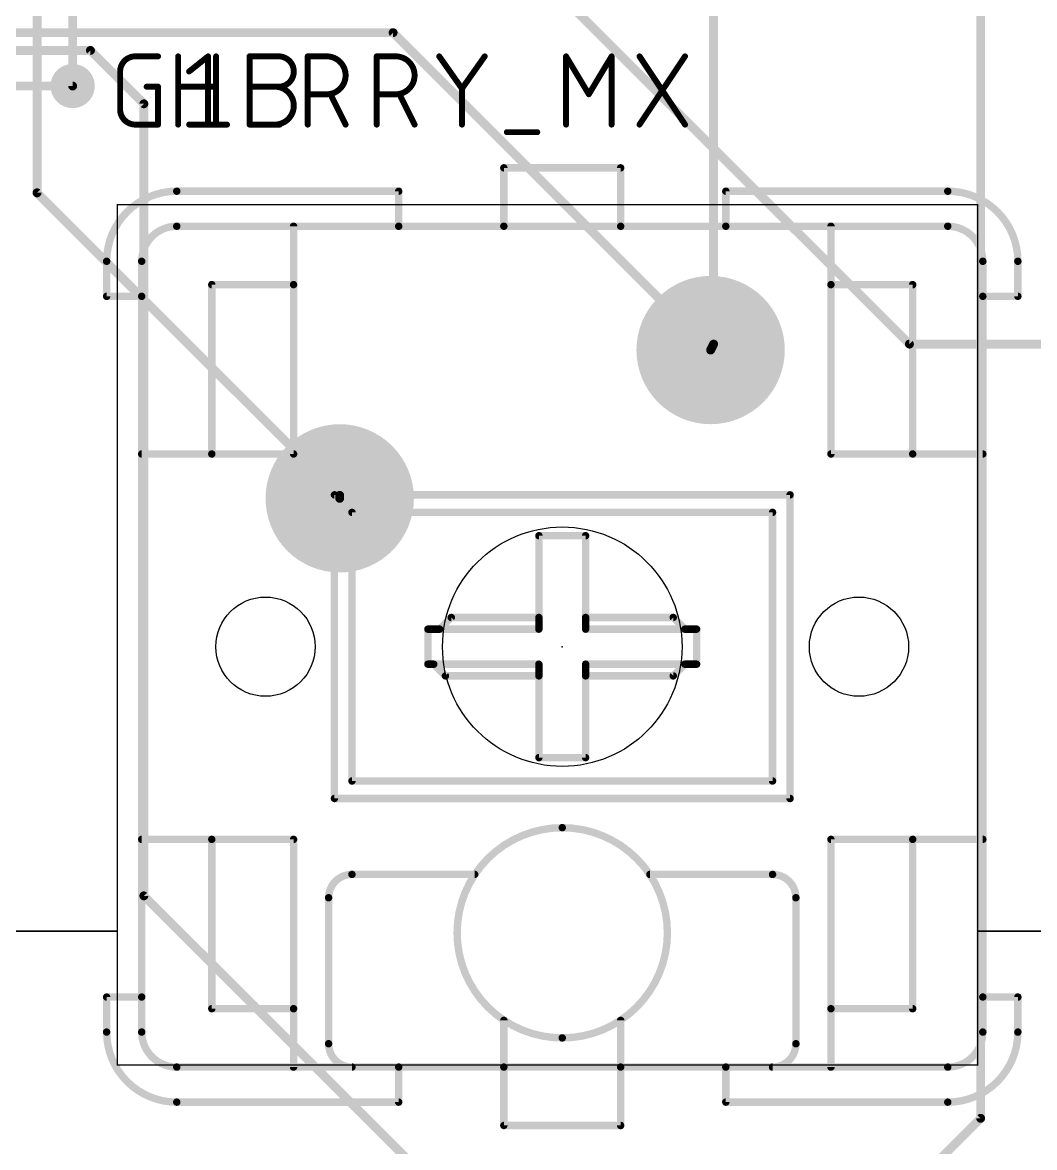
# Model space of a CAD drawing. Extents: x 8 to 150, y -13 to 106.
# Drawn here: x 108.87 to 126.19, y 40.95 to 60.22 of the extents above; entities that cross this region are included whole.
import ezdxf

# ---------------------------------------------------------------- set-up
doc = ezdxf.new("R2010")
doc.units = 0
for name, color, linetype in [('1', 22, 'CONTINUOUS'), ('16', 175, 'CONTINUOUS'), ('17', 82, 'CONTINUOUS'), ('18', 82, 'CONTINUOUS'), ('20', 30, 'CONTINUOUS'), ('21', 253, 'CONTINUOUS'), ('23', 7, 'CONTINUOUS'), ('25', 253, 'CONTINUOUS'), ('49', 253, 'CONTINUOUS'), ('51', 253, 'CONTINUOUS')]:
    doc.layers.add(name, color=color, linetype=linetype)

# ---------------------------------------------------------------- blocks, each defined once
blk = doc.blocks.new('ROUNDP')
at = {"const_width": 0.5}
blk.add_lwpolyline([(0, -0.25, 1), (0, 0.25, 1), (0, -0.25)], format="xyb", dxfattribs=at)
blk = doc.blocks.new('ROUNDV')
at = {"const_width": 0.5}
blk.add_lwpolyline([(0, -0.25, 1), (0, 0.25, 1), (0, -0.25)], format="xyb", dxfattribs=at)

msp = doc.modelspace()

# ---------------------------------------------------------------- linework, layer by layer
at = {"layer": '1', "const_width": 0.1524}
for points in [[(109.1184, 57.3024), (109.1184, 89.0016)], [(109.728, 59.1312), (109.728, 68.7324)], [(125.2728, 41.4528), (125.2728, 65.6844)], [(120.7008, 63.246), (120.7008, 54.7116)], [(114.3, 52.1208), (109.1184, 57.3024)], [(120.7008, 54.7116), (120.65, 54.61)], [(114.3, 52.1208), (114.3, 52.07)], [(115.57, 31.75), (125.2728, 41.4528)]]:
    msp.add_lwpolyline(points, dxfattribs=at)
at = {"layer": '1', "const_width": 0.0762}
for points in [[(109.6899, 59.1312, 1), (109.7661, 59.1312)], [(109.0803, 57.3024, 1), (109.1565, 57.3024)], [(109.1453, 57.3293, 1), (109.0915, 57.2755)], [(120.6627, 54.7116, 1), (120.7389, 54.7116)], [(120.7349, 54.6946, 1), (120.6667, 54.7286)], [(120.6159, 54.627, 1), (120.6841, 54.593)], [(114.3381, 52.1208, 1), (114.2619, 52.1208)], [(114.2619, 52.07, 1), (114.3381, 52.07)], [(114.2731, 52.0939, 1), (114.3269, 52.1477)], [(125.2347, 41.4528, 1), (125.3109, 41.4528)], [(125.2997, 41.4259, 1), (125.2459, 41.4797)]]:
    msp.add_lwpolyline(points, format="xyb", dxfattribs=at)
at = {"layer": '16', "const_width": 0.1524}
for points in [[(124.0536, 54.7116), (108.0516, 70.7136)], [(115.2144, 60.0456), (99.6696, 60.0456)], [(120.65, 54.61), (115.2144, 60.0456)], [(110.0328, 59.7408), (80.9244, 59.7408)], [(110.9472, 58.8264), (110.0328, 59.7408)], [(108.3564, 59.1312), (109.728, 59.1312)], [(110.9472, 45.2628), (110.9472, 58.8264)], [(131.9784, 54.7116), (124.0536, 54.7116)], [(121.92, 34.29), (110.9472, 45.2628)]]:
    msp.add_lwpolyline(points, dxfattribs=at)
at = {"layer": '16', "const_width": 0.0762}
for points in [[(115.2413, 60.0725, 1), (115.1875, 60.0187)], [(115.2144, 60.0075, 1), (115.2144, 60.0837)], [(110.0597, 59.7677, 1), (110.0059, 59.7139)], [(110.0328, 59.7027, 1), (110.0328, 59.7789)], [(109.728, 59.0931, 1), (109.728, 59.1693)], [(110.9853, 58.8264, 1), (110.9091, 58.8264)], [(110.9203, 58.7995, 1), (110.9741, 58.8533)], [(124.0536, 54.7497, 1), (124.0536, 54.6735)], [(124.0267, 54.6847, 1), (124.0805, 54.7385)], [(120.6231, 54.5831, 1), (120.6769, 54.6369)], [(110.9091, 45.2628, 1), (110.9853, 45.2628)], [(110.9741, 45.2897, 1), (110.9203, 45.2359)]]:
    msp.add_lwpolyline(points, format="xyb", dxfattribs=at)
at = {"layer": '20'}
for centre, radius in [((118.11, 49.53), 2.05), ((113.03, 49.53), 0.85), ((123.19, 49.53), 0.85)]:
    msp.add_circle(centre, radius, dxfattribs=at)
at = {"layer": '21'}
for points, const_width in [([(117.1418, 57.73, 1), (117.0782, 57.73)], 0.0635), ([(117.11, 57.7618, 1), (117.11, 57.6983)], 0.0635), ([(119.1418, 57.73, 1), (119.0782, 57.73)], 0.0635), ([(119.11, 57.6983, 1), (119.11, 57.7618)], 0.0635), ([(111.51, 57.33, 0.4142), (110.31, 56.13)], 0.127), ([(111.51, 57.3618, 1), (111.51, 57.2983)], 0.0635), ([(111.51, 57.2983, 1), (111.51, 57.3618)], 0.0635), ([(115.3418, 57.33, 1), (115.2782, 57.33)], 0.0635), ([(115.31, 57.2983, 1), (115.31, 57.3618)], 0.0635), ([(120.91, 57.3618, 1), (120.91, 57.2983)], 0.0635), ([(120.9418, 57.33, 1), (120.8783, 57.33)], 0.0635), ([(124.71, 57.3618, 1), (124.71, 57.2983)], 0.0635), ([(125.91, 56.13, 0.4142), (124.71, 57.33)], 0.127), ([(124.71, 57.2983, 1), (124.71, 57.3618)], 0.0635), ([(111.51, 56.73, 0.4142), (110.91, 56.13)], 0.127), ([(111.51, 56.7618, 1), (111.51, 56.6983)], 0.0635), ([(111.51, 56.6983, 1), (111.51, 56.7618)], 0.0635), ([(115.2782, 56.73, 1), (115.3418, 56.73)], 0.0635), ([(115.31, 56.7618, 1), (115.31, 56.6983)], 0.0635), ([(115.31, 56.6983, 1), (115.31, 56.7618)], 0.0635), ([(117.0782, 56.73, 1), (117.1418, 56.73)], 0.0635), ([(117.11, 56.7618, 1), (117.11, 56.6983)], 0.0635), ([(117.11, 56.6983, 1), (117.11, 56.7618)], 0.0635), ([(119.0782, 56.73, 1), (119.1418, 56.73)], 0.0635), ([(119.11, 56.7618, 1), (119.11, 56.6983)], 0.0635), ([(119.11, 56.6983, 1), (119.11, 56.7618)], 0.0635), ([(120.91, 56.7618, 1), (120.91, 56.6983)], 0.0635), ([(120.8783, 56.73, 1), (120.9418, 56.73)], 0.0635), ([(120.91, 56.6983, 1), (120.91, 56.7618)], 0.0635), ([(124.71, 56.7618, 1), (124.71, 56.6983)], 0.0635), ([(125.31, 56.13, 0.4142), (124.71, 56.73)], 0.127), ([(124.71, 56.6983, 1), (124.71, 56.7618)], 0.0635), ([(110.3418, 56.13, 1), (110.2782, 56.13)], 0.0635), ([(110.2782, 56.13, 1), (110.3418, 56.13)], 0.0635), ([(110.9418, 56.13, 1), (110.8783, 56.13)], 0.0635), ([(110.8783, 56.13, 1), (110.9418, 56.13)], 0.0635), ([(125.3418, 56.13, 1), (125.2782, 56.13)], 0.0635), ([(125.2782, 56.13, 1), (125.3418, 56.13)], 0.0635), ([(125.9418, 56.13, 1), (125.8783, 56.13)], 0.0635), ([(125.8783, 56.13, 1), (125.9418, 56.13)], 0.0635), ([(110.31, 55.5618, 1), (110.31, 55.4982)], 0.0635), ([(110.2782, 55.53, 1), (110.3418, 55.53)], 0.0635), ([(110.9418, 55.53, 1), (110.8783, 55.53)], 0.0635), ([(110.8783, 55.53, 1), (110.9418, 55.53)], 0.0635), ([(110.91, 55.4982, 1), (110.91, 55.5618)], 0.0635), ([(125.3418, 55.53, 1), (125.2782, 55.53)], 0.0635), ([(125.31, 55.5618, 1), (125.31, 55.4982)], 0.0635), ([(125.2782, 55.53, 1), (125.3418, 55.53)], 0.0635), ([(125.8783, 55.53, 1), (125.9418, 55.53)], 0.0635), ([(125.91, 55.4982, 1), (125.91, 55.5618)], 0.0635), ([(110.3418, 43.53, 1), (110.2782, 43.53)], 0.0635), ([(110.31, 43.5618, 1), (110.31, 43.4982)], 0.0635), ([(110.9418, 43.53, 1), (110.8783, 43.53)], 0.0635), ([(110.8783, 43.53, 1), (110.9418, 43.53)], 0.0635), ([(110.91, 43.4982, 1), (110.91, 43.5618)], 0.0635), ([(125.3418, 43.53, 1), (125.2782, 43.53)], 0.0635), ([(125.31, 43.5618, 1), (125.31, 43.4982)], 0.0635), ([(125.2782, 43.53, 1), (125.3418, 43.53)], 0.0635), ([(125.9418, 43.53, 1), (125.8783, 43.53)], 0.0635), ([(125.91, 43.4982, 1), (125.91, 43.5618)], 0.0635), ([(110.3418, 42.93, 1), (110.2782, 42.93)], 0.0635), ([(110.31, 42.93, 0.4142), (111.51, 41.73)], 0.127), ([(110.91, 42.93, 0.4142), (111.51, 42.33)], 0.127), ([(110.9418, 42.93, 1), (110.8783, 42.93)], 0.0635), ([(124.71, 41.73, 0.4142), (125.91, 42.93)], 0.127), ([(124.71, 42.33, 0.4142), (125.31, 42.93)], 0.127), ([(125.3418, 42.93, 1), (125.2782, 42.93)], 0.0635), ([(125.9418, 42.93, 1), (125.8783, 42.93)], 0.0635), ([(110.2782, 42.93, 1), (110.3418, 42.93)], 0.0635), ([(110.8783, 42.93, 1), (110.9418, 42.93)], 0.0635), ([(125.2782, 42.93, 1), (125.3418, 42.93)], 0.0635), ([(125.8783, 42.93, 1), (125.9418, 42.93)], 0.0635), ([(111.51, 42.3618, 1), (111.51, 42.2983)], 0.0635), ([(111.51, 42.2983, 1), (111.51, 42.3618)], 0.0635), ([(115.3418, 42.33, 1), (115.2782, 42.33)], 0.0635), ([(115.31, 42.3618, 1), (115.31, 42.2983)], 0.0635), ([(115.31, 42.2983, 1), (115.31, 42.3618)], 0.0635), ([(117.1418, 42.33, 1), (117.0782, 42.33)], 0.0635), ([(117.11, 42.3618, 1), (117.11, 42.2983)], 0.0635), ([(117.11, 42.2983, 1), (117.11, 42.3618)], 0.0635), ([(119.1418, 42.33, 1), (119.0782, 42.33)], 0.0635), ([(119.11, 42.3618, 1), (119.11, 42.2983)], 0.0635), ([(119.11, 42.2983, 1), (119.11, 42.3618)], 0.0635), ([(120.91, 42.3618, 1), (120.91, 42.2983)], 0.0635), ([(120.9418, 42.33, 1), (120.8783, 42.33)], 0.0635), ([(120.91, 42.2983, 1), (120.91, 42.3618)], 0.0635), ([(124.71, 42.3618, 1), (124.71, 42.2983)], 0.0635), ([(124.71, 42.2983, 1), (124.71, 42.3618)], 0.0635), ([(111.51, 41.7618, 1), (111.51, 41.6983)], 0.0635), ([(111.51, 41.6983, 1), (111.51, 41.7618)], 0.0635), ([(115.2782, 41.73, 1), (115.3418, 41.73)], 0.0635), ([(115.31, 41.6983, 1), (115.31, 41.7618)], 0.0635), ([(120.91, 41.7618, 1), (120.91, 41.6983)], 0.0635), ([(120.8783, 41.73, 1), (120.9418, 41.73)], 0.0635), ([(124.71, 41.7618, 1), (124.71, 41.6983)], 0.0635), ([(124.71, 41.6983, 1), (124.71, 41.7618)], 0.0635), ([(117.0782, 41.33, 1), (117.1418, 41.33)], 0.0635), ([(117.11, 41.3618, 1), (117.11, 41.2983)], 0.0635), ([(119.0782, 41.33, 1), (119.1418, 41.33)], 0.0635), ([(119.11, 41.2983, 1), (119.11, 41.3618)], 0.0635)]:
    msp.add_lwpolyline(points, format="xyb", dxfattribs=dict(at, const_width=const_width))
at = {"layer": '21', "const_width": 0.127}
for points in [[(117.11, 57.73), (117.11, 56.73)], [(119.11, 57.73), (117.11, 57.73)], [(119.11, 57.73), (119.11, 56.73)], [(111.51, 57.33), (115.31, 57.33)], [(115.31, 57.33), (115.31, 56.73)], [(120.91, 57.33), (124.71, 57.33)], [(120.91, 57.33), (120.91, 56.73)], [(111.51, 56.73), (115.31, 56.73)], [(115.31, 56.73), (117.11, 56.73)], [(117.11, 56.73), (119.11, 56.73)], [(119.11, 56.73), (120.91, 56.73)], [(120.91, 56.73), (124.71, 56.73)], [(110.31, 55.53), (110.31, 56.13)], [(110.91, 55.53), (110.91, 56.13)], [(125.31, 56.13), (125.31, 55.53)], [(125.91, 56.13), (125.91, 55.53)], [(110.91, 55.53), (110.31, 55.53)], [(110.91, 43.53), (110.91, 55.53)], [(125.31, 55.53), (125.31, 43.53)], [(125.31, 55.53), (125.91, 55.53)], [(110.31, 42.93), (110.31, 43.53)], [(110.91, 43.53), (110.31, 43.53)], [(110.91, 42.93), (110.91, 43.53)], [(125.31, 43.53), (125.31, 42.93)], [(125.31, 43.53), (125.91, 43.53)], [(125.91, 43.53), (125.91, 42.93)], [(115.31, 42.33), (111.51, 42.33)], [(117.11, 42.33), (115.31, 42.33)], [(115.31, 42.33), (115.31, 41.73)], [(119.11, 42.33), (117.11, 42.33)], [(117.11, 42.33), (117.11, 41.33)], [(120.91, 42.33), (119.11, 42.33)], [(119.11, 42.33), (119.11, 41.33)], [(124.71, 42.33), (120.91, 42.33)], [(120.91, 42.33), (120.91, 41.73)], [(115.31, 41.73), (111.51, 41.73)], [(124.71, 41.73), (120.91, 41.73)], [(119.11, 41.33), (117.11, 41.33)]]:
    msp.add_lwpolyline(points, dxfattribs=at)
at = {"layer": '23'}
msp.add_point((118.11, 49.53), dxfattribs=at)
at = {"layer": '25'}
for points, const_width in [([(110.8004, 59.6392, 0.4142), (110.5408, 59.3796)], 0.1016), ([(110.8004, 59.6392, 0.4142), (110.5408, 59.3796)], 0.1016), ([(110.8004, 59.6646, 1), (110.8004, 59.6138)], 0.0508), ([(110.8004, 59.6646, 1), (110.8004, 59.6138)], 0.0508), ([(110.8004, 59.6138, 1), (110.8004, 59.6646)], 0.0508), ([(110.8004, 59.6138, 1), (110.8004, 59.6646)], 0.0508), ([(111.0601, 59.6138, 1), (111.0601, 59.6646)], 0.0508), ([(111.1899, 59.6138, 1), (111.1899, 59.6646)], 0.0508), ([(111.5601, 59.6392, 1), (111.5093, 59.6392)], 0.0508), ([(112.0719, 59.6392, 1), (112.0211, 59.6392)], 0.0508), ([(112.0623, 59.6194, 1), (112.0306, 59.659)], 0.0508), ([(112.2092, 59.6392, 1), (112.1584, 59.6392)], 0.0508), ([(112.7816, 59.6392, 1), (112.7308, 59.6392)], 0.0508), ([(112.7562, 59.6646, 1), (112.7562, 59.6138)], 0.0508), ([(112.8649, 59.6646, 1), (112.8649, 59.6138)], 0.0508), ([(113.2544, 59.1199, 1), (113.2544, 59.6392)], 0.1016), ([(113.2544, 59.6646, 1), (113.2544, 59.6138)], 0.0508), ([(113.2544, 59.6138, 1), (113.2544, 59.6646)], 0.0508), ([(113.2755, 59.6138, 1), (113.2755, 59.6646)], 0.0508), ([(113.7773, 59.6392, 1), (113.7265, 59.6392)], 0.0508), ([(113.7519, 59.6646, 1), (113.7519, 59.6138)], 0.0508), ([(114.0764, 58.9901, 1), (114.0764, 59.6392)], 0.1016), ([(114.0764, 59.6646, 1), (114.0764, 59.6138)], 0.0508), ([(114.0764, 59.6138, 1), (114.0764, 59.6646)], 0.0508), ([(114.9584, 59.6392, 1), (114.9076, 59.6392)], 0.0508), ([(114.933, 59.6646, 1), (114.933, 59.6138)], 0.0508), ([(115.2575, 58.9901, 1), (115.2575, 59.6392)], 0.1016), ([(115.2575, 59.6646, 1), (115.2575, 59.6138)], 0.0508), ([(115.2575, 59.6138, 1), (115.2575, 59.6646)], 0.0508), ([(116.0245, 59.6538, 1), (115.9829, 59.6246)], 0.0508), ([(116.8034, 59.6246, 1), (116.7619, 59.6538)], 0.0508), ([(118.2008, 59.6392, 1), (118.15, 59.6392)], 0.0508), ([(118.1972, 59.6523, 1), (118.1536, 59.6261)], 0.0508), ([(118.9797, 59.6392, 1), (118.9289, 59.6392)], 0.0508), ([(118.9761, 59.6261, 1), (118.9326, 59.6523)], 0.0508), ([(119.4538, 59.6533, 1), (119.4116, 59.6251)], 0.0508), ([(120.2328, 59.6251, 1), (120.1905, 59.6533)], 0.0508), ([(110.5662, 59.3796, 1), (110.5154, 59.3796)], 0.0508), ([(110.5662, 59.3796, 1), (110.5154, 59.3796)], 0.0508), ([(110.5154, 59.3796, 1), (110.5662, 59.3796)], 0.0508), ([(110.5154, 59.3796, 1), (110.5662, 59.3796)], 0.0508), ([(111.706, 59.3994, 1), (111.7378, 59.3597)], 0.0508), ([(110.9952, 59.1453, 1), (110.9952, 59.0945)], 0.0508), ([(111.2153, 59.1199, 1), (111.1645, 59.1199)], 0.0508), ([(111.1899, 59.0945, 1), (111.1899, 59.1453)], 0.0508), ([(111.5347, 59.1453, 1), (111.5347, 59.0945)], 0.0508), ([(112.1838, 59.0945, 1), (112.1838, 59.1453)], 0.0508), ([(112.7562, 59.1453, 1), (112.7562, 59.0945)], 0.0508), ([(112.9947, 59.1453, 1), (112.9947, 59.0945)], 0.0508), ([(113.1456, 59.0945, 1), (113.1456, 59.1453)], 0.0508), ([(113.1894, 58.4708, 1), (113.1894, 59.1199)], 0.1016), ([(113.1894, 59.1453, 1), (113.1894, 59.0945)], 0.0508), ([(113.2544, 59.1453, 1), (113.2544, 59.0945)], 0.0508), ([(113.2544, 59.0945, 1), (113.2544, 59.1453)], 0.0508), ([(113.7519, 59.0155, 1), (113.7519, 58.9647)], 0.0508), ([(114.0764, 59.0155, 1), (114.0764, 58.9647)], 0.0508), ([(114.0764, 58.9647, 1), (114.0764, 59.0155)], 0.0508), ([(114.1641, 59.0014, 1), (114.1186, 58.9787)], 0.0508), ([(114.933, 59.0155, 1), (114.933, 58.9647)], 0.0508), ([(115.2575, 59.0155, 1), (115.2575, 58.9647)], 0.0508), ([(115.2575, 58.9647, 1), (115.2575, 59.0155)], 0.0508), ([(115.3452, 59.0014, 1), (115.2997, 58.9787)], 0.0508), ([(116.3724, 59.1021, 1), (116.4139, 59.0728)], 0.0508), ([(116.4186, 59.0875, 1), (116.3678, 59.0875)], 0.0508), ([(116.3724, 59.0728, 1), (116.4139, 59.1021)], 0.0508), ([(118.5431, 59.0032, 1), (118.5866, 58.977)], 0.0508), ([(118.5431, 58.977, 1), (118.5866, 59.0032)], 0.0508), ([(110.5408, 58.7304, 0.4142), (110.8004, 58.4708)], 0.1016), ([(110.5662, 58.7304, 1), (110.5154, 58.7304)], 0.0508), ([(110.5408, 58.7304, 0.4142), (110.8004, 58.4708)], 0.1016), ([(110.5662, 58.7304, 1), (110.5154, 58.7304)], 0.0508), ([(110.5154, 58.7304, 1), (110.5662, 58.7304)], 0.0508), ([(110.5154, 58.7304, 1), (110.5662, 58.7304)], 0.0508), ([(110.8004, 58.4962, 1), (110.8004, 58.4454)], 0.0508), ([(110.8004, 58.4962, 1), (110.8004, 58.4454)], 0.0508), ([(110.8004, 58.4454, 1), (110.8004, 58.4962)], 0.0508), ([(110.8004, 58.4454, 1), (110.8004, 58.4962)], 0.0508), ([(111.0601, 58.4454, 1), (111.0601, 58.4962)], 0.0508), ([(111.1645, 58.4708, 1), (111.2153, 58.4708)], 0.0508), ([(111.1899, 58.4454, 1), (111.1899, 58.4962)], 0.0508), ([(111.5093, 58.4708, 1), (111.5601, 58.4708)], 0.0508), ([(111.7219, 58.4962, 1), (111.7219, 58.4454)], 0.0508), ([(112.0211, 58.4708, 1), (112.0719, 58.4708)], 0.0508), ([(112.1584, 58.4708, 1), (112.2092, 58.4708)], 0.0508), ([(112.371, 58.4454, 1), (112.371, 58.4962)], 0.0508), ([(112.7562, 58.4962, 1), (112.7562, 58.4454)], 0.0508), ([(112.7308, 58.4708, 1), (112.7816, 58.4708)], 0.0508), ([(112.8649, 58.4962, 1), (112.8649, 58.4454)], 0.0508), ([(113.1894, 58.4962, 1), (113.1894, 58.4454)], 0.0508), ([(113.1894, 58.4454, 1), (113.1894, 58.4962)], 0.0508), ([(113.2755, 58.4454, 1), (113.2755, 58.4962)], 0.0508), ([(113.7265, 58.4708, 1), (113.7773, 58.4708)], 0.0508), ([(114.3783, 58.4594, 1), (114.4237, 58.4822)], 0.0508), ([(114.9076, 58.4708, 1), (114.9584, 58.4708)], 0.0508), ([(115.5594, 58.4594, 1), (115.6048, 58.4822)], 0.0508), ([(116.3678, 58.4708, 1), (116.4186, 58.4708)], 0.0508), ([(117.1622, 58.3664, 1), (117.1622, 58.3156)], 0.0508), ([(117.6815, 58.3156, 1), (117.6815, 58.3664)], 0.0508), ([(118.15, 58.4708, 1), (118.2008, 58.4708)], 0.0508), ([(118.9289, 58.4708, 1), (118.9797, 58.4708)], 0.0508), ([(119.4116, 58.4849, 1), (119.4538, 58.4567)], 0.0508), ([(120.1905, 58.4567, 1), (120.2328, 58.4849)], 0.0508)]:
    msp.add_lwpolyline(points, format="xyb", dxfattribs=dict(at, const_width=const_width))
at = {"layer": '25', "const_width": 0.1016}
for points in [[(110.8004, 59.6392), (111.0601, 59.6392)], [(110.8004, 59.6392), (111.1899, 59.6392)], [(111.5347, 58.4708), (111.5347, 59.6392)], [(111.7219, 59.3796), (112.0465, 59.6392)], [(112.0465, 59.6392), (112.0465, 58.4708)], [(112.1838, 59.6392), (112.1838, 58.4708)], [(112.7562, 58.4708), (112.7562, 59.6392)], [(112.7562, 59.6392), (113.2755, 59.6392)], [(112.8649, 59.6392), (113.2544, 59.6392)], [(113.7519, 58.4708), (113.7519, 59.6392)], [(113.7519, 59.6392), (114.0764, 59.6392)], [(114.933, 58.4708), (114.933, 59.6392)], [(114.933, 59.6392), (115.2575, 59.6392)], [(116.0037, 59.6392), (116.3932, 59.0875)], [(116.3932, 59.0875), (116.7826, 59.6392)], [(118.1754, 58.4708), (118.1754, 59.6392)], [(118.1754, 59.6392), (118.5649, 58.9901)], [(118.5649, 58.9901), (118.9543, 59.6392)], [(118.9543, 59.6392), (118.9543, 58.4708)], [(119.4327, 58.4708), (120.2116, 59.6392)], [(119.4327, 59.6392), (120.2116, 58.4708)], [(110.5408, 58.7304), (110.5408, 59.3796)], [(110.5408, 58.7304), (110.5408, 59.3796)], [(110.9952, 59.1199), (111.1899, 59.1199)], [(111.1899, 59.1199), (111.1899, 58.4708)], [(111.5347, 59.1199), (112.1838, 59.1199)], [(112.7562, 59.1199), (113.1456, 59.1199)], [(113.2544, 59.1199), (112.9947, 59.1199)], [(114.0764, 58.9901), (113.7519, 58.9901)], [(114.401, 58.4708), (114.1413, 58.9901)], [(115.2575, 58.9901), (114.933, 58.9901)], [(115.5821, 58.4708), (115.3224, 58.9901)], [(116.3932, 58.4708), (116.3932, 59.0875)], [(111.0601, 58.4708), (110.8004, 58.4708)], [(111.1899, 58.4708), (110.8004, 58.4708)], [(111.7219, 58.4708), (112.371, 58.4708)], [(113.2755, 58.4708), (112.7562, 58.4708)], [(112.8649, 58.4708), (113.1894, 58.4708)], [(117.1622, 58.341), (117.6815, 58.341)]]:
    msp.add_lwpolyline(points, dxfattribs=at)
at = {"layer": '49', "const_width": 0.025}
for points in [[(110.4913, 57.0992), (125.2233, 57.0992)], [(110.4913, 44.6574), (110.4913, 57.0992)], [(125.2233, 57.0992), (125.2233, 42.3672)], [(110.4913, 44.6574), (106.059, 44.6574)], [(110.4913, 42.3672), (110.4913, 44.6574)], [(128.5253, 44.6574), (125.2233, 44.6574)], [(110.4913, 42.3672), (125.2233, 42.3672)]]:
    msp.add_lwpolyline(points, dxfattribs=at)
at = {"layer": '49', "const_width": 0.0125}
for points in [[(110.4913, 57.1055, 1), (110.4913, 57.093)], [(110.4975, 57.0992, 1), (110.485, 57.0992)], [(125.2295, 57.0992, 1), (125.217, 57.0992)], [(125.2233, 57.093, 1), (125.2233, 57.1055)], [(110.4975, 44.6574, 1), (110.485, 44.6574)], [(110.485, 44.6574, 1), (110.4975, 44.6574)], [(110.4913, 44.6511, 1), (110.4913, 44.6636)], [(125.2233, 44.6636, 1), (125.2233, 44.6511)], [(110.4913, 42.3735, 1), (110.4913, 42.361)], [(110.485, 42.3672, 1), (110.4975, 42.3672)], [(125.217, 42.3672, 1), (125.2295, 42.3672)], [(125.2233, 42.361, 1), (125.2233, 42.3735)]]:
    msp.add_lwpolyline(points, format="xyb", dxfattribs=at)
at = {"layer": '51', "const_width": 0.127}
for points in [[(113.51, 55.73), (113.51, 56.73)], [(122.71, 55.73), (122.71, 56.73)], [(112.11, 52.83), (112.11, 55.73)], [(112.11, 55.73), (113.51, 55.73)], [(113.51, 52.83), (113.51, 55.73)], [(122.71, 52.83), (122.71, 55.73)], [(122.71, 55.73), (124.11, 55.73)], [(124.11, 52.83), (124.11, 55.73)], [(110.91, 52.83), (112.11, 52.83)], [(112.11, 52.83), (113.51, 52.83)], [(122.71, 52.83), (124.11, 52.83)], [(124.11, 52.83), (125.31, 52.83)], [(114.21, 52.13), (122.01, 52.13)], [(114.21, 46.93), (114.21, 52.13)], [(122.01, 52.13), (122.01, 46.93)], [(114.51, 47.23), (114.51, 51.83)], [(114.51, 51.83), (121.71, 51.83)], [(121.71, 51.83), (121.71, 47.23)], [(117.71, 50.03), (117.71, 51.43)], [(117.71, 51.43), (118.51, 51.43)], [(118.51, 51.43), (118.51, 50.03)], [(116.01, 49.83), (116.21, 50.03)], [(116.21, 50.03), (117.71, 50.03)], [(117.71, 49.83), (117.71, 50.03)], [(118.51, 50.03), (118.51, 49.83)], [(118.51, 50.03), (120.01, 50.03)], [(120.21, 49.83), (120.01, 50.03)], [(115.81, 49.23), (115.81, 49.83)], [(115.81, 49.83), (116.01, 49.83)], [(116.01, 49.83), (117.71, 49.83)], [(118.51, 49.83), (120.21, 49.83)], [(120.21, 49.83), (120.41, 49.83)], [(120.41, 49.83), (120.41, 49.23)], [(115.81, 49.23), (115.91, 49.23)], [(117.71, 49.23), (115.91, 49.23)], [(115.91, 49.23), (116.11, 49.03)], [(117.71, 49.03), (117.71, 49.23)], [(120.21, 49.23), (118.51, 49.23)], [(118.51, 49.23), (118.51, 49.03)], [(120.01, 49.03), (120.21, 49.23)], [(120.41, 49.23), (120.21, 49.23)], [(116.11, 49.03), (117.71, 49.03)], [(117.71, 47.63), (117.71, 49.03)], [(118.51, 49.03), (118.51, 47.63)], [(118.51, 49.03), (120.01, 49.03)], [(118.51, 47.63), (117.71, 47.63)], [(121.71, 47.23), (114.51, 47.23)], [(122.01, 46.93), (114.21, 46.93)], [(110.91, 46.23), (112.11, 46.23)], [(112.11, 46.23), (113.51, 46.23)], [(112.11, 43.33), (112.11, 46.23)], [(113.51, 43.33), (113.51, 46.23)], [(122.71, 46.23), (124.11, 46.23)], [(122.71, 43.33), (122.71, 46.23)], [(124.11, 46.23), (125.31, 46.23)], [(124.11, 43.33), (124.11, 46.23)], [(116.61, 45.63), (114.51, 45.63)], [(121.71, 45.63), (119.61, 45.63)], [(114.11, 45.23), (114.11, 42.73)], [(122.11, 45.23), (122.11, 42.73)], [(112.11, 43.33), (113.51, 43.33)], [(113.51, 42.33), (113.51, 43.33)], [(122.71, 42.33), (122.71, 43.33)], [(122.71, 43.33), (124.11, 43.33)], [(117.11, 42.33), (117.11, 43.13)], [(119.11, 43.13), (119.11, 42.33)]]:
    msp.add_lwpolyline(points, dxfattribs=at)
at = {"layer": '51'}
for points, const_width in [([(113.5418, 56.73, 1), (113.4783, 56.73)], 0.0635), ([(122.7418, 56.73, 1), (122.6783, 56.73)], 0.0635), ([(112.1418, 55.73, 1), (112.0782, 55.73)], 0.0635), ([(112.11, 55.7618, 1), (112.11, 55.6983)], 0.0635), ([(113.5418, 55.73, 1), (113.4783, 55.73)], 0.0635), ([(113.4783, 55.73, 1), (113.5418, 55.73)], 0.0635), ([(113.51, 55.6983, 1), (113.51, 55.7618)], 0.0635), ([(122.71, 55.7618, 1), (122.71, 55.6983)], 0.0635), ([(122.7418, 55.73, 1), (122.6783, 55.73)], 0.0635), ([(122.6783, 55.73, 1), (122.7418, 55.73)], 0.0635), ([(124.1418, 55.73, 1), (124.0782, 55.73)], 0.0635), ([(124.11, 55.6983, 1), (124.11, 55.7618)], 0.0635), ([(110.91, 52.8618, 1), (110.91, 52.7983)], 0.0635), ([(112.0782, 52.83, 1), (112.1418, 52.83)], 0.0635), ([(112.11, 52.8618, 1), (112.11, 52.7983)], 0.0635), ([(112.11, 52.7983, 1), (112.11, 52.8618)], 0.0635), ([(113.4783, 52.83, 1), (113.5418, 52.83)], 0.0635), ([(113.51, 52.7983, 1), (113.51, 52.8618)], 0.0635), ([(122.71, 52.8618, 1), (122.71, 52.7983)], 0.0635), ([(122.6783, 52.83, 1), (122.7418, 52.83)], 0.0635), ([(124.0782, 52.83, 1), (124.1418, 52.83)], 0.0635), ([(124.11, 52.8618, 1), (124.11, 52.7983)], 0.0635), ([(124.11, 52.7983, 1), (124.11, 52.8618)], 0.0635), ([(125.31, 52.7983, 1), (125.31, 52.8618)], 0.0635), ([(114.21, 52.1618, 1), (114.21, 52.0983)], 0.0635), ([(114.2418, 52.13, 1), (114.1783, 52.13)], 0.0635), ([(122.0418, 52.13, 1), (121.9783, 52.13)], 0.0635), ([(122.01, 52.0983, 1), (122.01, 52.1618)], 0.0635), ([(114.51, 51.8618, 1), (114.51, 51.7983)], 0.0635), ([(114.5418, 51.83, 1), (114.4783, 51.83)], 0.0635), ([(121.7418, 51.83, 1), (121.6783, 51.83)], 0.0635), ([(121.71, 51.7983, 1), (121.71, 51.8618)], 0.0635), ([(117.7418, 51.43, 1), (117.6783, 51.43)], 0.0635), ([(117.71, 51.4618, 1), (117.71, 51.3982)], 0.0635), ([(118.5418, 51.43, 1), (118.4783, 51.43)], 0.0635), ([(118.51, 51.3982, 1), (118.51, 51.4618)], 0.0635), ([(116.21, 50.0618, 1), (116.21, 49.9982)], 0.0635), ([(116.2325, 50.0075, 1), (116.1875, 50.0525)], 0.0635), ([(117.7418, 50.03, 1), (117.6783, 50.03)], 0.0635), ([(117.71, 49.9982, 1), (117.71, 50.0618)], 0.0635), ([(118.51, 50.0618, 1), (118.51, 49.9982)], 0.0635), ([(118.5418, 50.03, 1), (118.4783, 50.03)], 0.0635), ([(120.0325, 50.0525, 1), (119.9875, 50.0075)], 0.0635), ([(120.01, 49.9982, 1), (120.01, 50.0618)], 0.0635), ([(117.6783, 50.03, 1), (117.7418, 50.03)], 0.0635), ([(118.4783, 50.03, 1), (118.5418, 50.03)], 0.0635), ([(115.8418, 49.83, 1), (115.7782, 49.83)], 0.0635), ([(115.81, 49.8618, 1), (115.81, 49.7983)], 0.0635), ([(115.9875, 49.8525, 1), (116.0325, 49.8075)], 0.0635), ([(116.01, 49.8618, 1), (116.01, 49.7983)], 0.0635), ([(116.01, 49.7983, 1), (116.01, 49.8618)], 0.0635), ([(117.6783, 49.83, 1), (117.7418, 49.83)], 0.0635), ([(117.71, 49.7983, 1), (117.71, 49.8618)], 0.0635), ([(118.51, 49.8618, 1), (118.51, 49.7983)], 0.0635), ([(118.4783, 49.83, 1), (118.5418, 49.83)], 0.0635), ([(120.21, 49.8618, 1), (120.21, 49.7983)], 0.0635), ([(120.1875, 49.8075, 1), (120.2325, 49.8525)], 0.0635), ([(120.21, 49.7983, 1), (120.21, 49.8618)], 0.0635), ([(120.4418, 49.83, 1), (120.3783, 49.83)], 0.0635), ([(120.41, 49.7983, 1), (120.41, 49.8618)], 0.0635), ([(115.7782, 49.23, 1), (115.8418, 49.23)], 0.0635), ([(115.81, 49.2618, 1), (115.81, 49.1983)], 0.0635), ([(115.9325, 49.2525, 1), (115.8875, 49.2075)], 0.0635), ([(115.91, 49.2618, 1), (115.91, 49.1983)], 0.0635), ([(115.91, 49.1983, 1), (115.91, 49.2618)], 0.0635), ([(117.7418, 49.23, 1), (117.6783, 49.23)], 0.0635), ([(117.71, 49.1983, 1), (117.71, 49.2618)], 0.0635), ([(118.51, 49.2618, 1), (118.51, 49.1983)], 0.0635), ([(118.5418, 49.23, 1), (118.4783, 49.23)], 0.0635), ([(120.21, 49.2618, 1), (120.21, 49.1983)], 0.0635), ([(120.2325, 49.2075, 1), (120.1875, 49.2525)], 0.0635), ([(120.21, 49.1983, 1), (120.21, 49.2618)], 0.0635), ([(120.3783, 49.23, 1), (120.4418, 49.23)], 0.0635), ([(120.41, 49.1983, 1), (120.41, 49.2618)], 0.0635), ([(116.11, 49.0618, 1), (116.11, 48.9982)], 0.0635), ([(116.0875, 49.0075, 1), (116.1325, 49.0525)], 0.0635), ([(117.7418, 49.03, 1), (117.6783, 49.03)], 0.0635), ([(117.6783, 49.03, 1), (117.7418, 49.03)], 0.0635), ([(117.71, 48.9982, 1), (117.71, 49.0618)], 0.0635), ([(118.51, 49.0618, 1), (118.51, 48.9982)], 0.0635), ([(118.5418, 49.03, 1), (118.4783, 49.03)], 0.0635), ([(118.4783, 49.03, 1), (118.5418, 49.03)], 0.0635), ([(119.9875, 49.0525, 1), (120.0325, 49.0075)], 0.0635), ([(120.01, 48.9982, 1), (120.01, 49.0618)], 0.0635), ([(117.71, 47.6618, 1), (117.71, 47.5983)], 0.0635), ([(117.6783, 47.63, 1), (117.7418, 47.63)], 0.0635), ([(118.4783, 47.63, 1), (118.5418, 47.63)], 0.0635), ([(118.51, 47.5983, 1), (118.51, 47.6618)], 0.0635), ([(114.51, 47.2618, 1), (114.51, 47.1983)], 0.0635), ([(114.4783, 47.23, 1), (114.5418, 47.23)], 0.0635), ([(121.6783, 47.23, 1), (121.7418, 47.23)], 0.0635), ([(121.71, 47.1983, 1), (121.71, 47.2618)], 0.0635), ([(114.21, 46.9618, 1), (114.21, 46.8982)], 0.0635), ([(114.1783, 46.93, 1), (114.2418, 46.93)], 0.0635), ([(121.9783, 46.93, 1), (122.0418, 46.93)], 0.0635), ([(122.01, 46.8982, 1), (122.01, 46.9618)], 0.0635), ([(118.11, 46.43, 1), (118.11, 42.83)], 0.127), ([(118.11, 42.83, 1), (118.11, 46.43)], 0.127), ([(118.11, 46.4618, 1), (118.11, 46.3982)], 0.0635), ([(118.11, 46.3982, 1), (118.11, 46.4618)], 0.0635), ([(110.91, 46.2618, 1), (110.91, 46.1983)], 0.0635), ([(112.1418, 46.23, 1), (112.0782, 46.23)], 0.0635), ([(112.11, 46.2618, 1), (112.11, 46.1983)], 0.0635), ([(112.11, 46.1983, 1), (112.11, 46.2618)], 0.0635), ([(113.5418, 46.23, 1), (113.4783, 46.23)], 0.0635), ([(113.51, 46.1983, 1), (113.51, 46.2618)], 0.0635), ([(122.71, 46.2618, 1), (122.71, 46.1983)], 0.0635), ([(122.7418, 46.23, 1), (122.6783, 46.23)], 0.0635), ([(124.1418, 46.23, 1), (124.0782, 46.23)], 0.0635), ([(124.11, 46.2618, 1), (124.11, 46.1983)], 0.0635), ([(124.11, 46.1983, 1), (124.11, 46.2618)], 0.0635), ([(125.31, 46.1983, 1), (125.31, 46.2618)], 0.0635), ([(114.51, 45.63, 0.4142), (114.11, 45.23)], 0.127), ([(114.51, 45.6618, 1), (114.51, 45.5983)], 0.0635), ([(114.51, 45.5983, 1), (114.51, 45.6618)], 0.0635), ([(116.61, 45.5983, 1), (116.61, 45.6618)], 0.0635), ([(119.61, 45.6618, 1), (119.61, 45.5983)], 0.0635), ([(121.71, 45.6618, 1), (121.71, 45.5983)], 0.0635), ([(122.11, 45.23, 0.4142), (121.71, 45.63)], 0.127), ([(121.71, 45.5983, 1), (121.71, 45.6618)], 0.0635), ([(114.1418, 45.23, 1), (114.0782, 45.23)], 0.0635), ([(122.1418, 45.23, 1), (122.0782, 45.23)], 0.0635), ([(114.0782, 45.23, 1), (114.1418, 45.23)], 0.0635), ([(122.0782, 45.23, 1), (122.1418, 45.23)], 0.0635), ([(112.0782, 43.33, 1), (112.1418, 43.33)], 0.0635), ([(112.11, 43.3618, 1), (112.11, 43.2983)], 0.0635), ([(113.5418, 43.33, 1), (113.4783, 43.33)], 0.0635), ([(113.4783, 43.33, 1), (113.5418, 43.33)], 0.0635), ([(113.51, 43.2983, 1), (113.51, 43.3618)], 0.0635), ([(122.71, 43.3618, 1), (122.71, 43.2983)], 0.0635), ([(122.7418, 43.33, 1), (122.6783, 43.33)], 0.0635), ([(122.6783, 43.33, 1), (122.7418, 43.33)], 0.0635), ([(124.0782, 43.33, 1), (124.1418, 43.33)], 0.0635), ([(124.11, 43.2983, 1), (124.11, 43.3618)], 0.0635), ([(117.1418, 43.13, 1), (117.0782, 43.13)], 0.0635), ([(119.1418, 43.13, 1), (119.0782, 43.13)], 0.0635), ([(114.1418, 42.73, 1), (114.0782, 42.73)], 0.0635), ([(114.11, 42.73, 0.4142), (114.51, 42.33)], 0.127), ([(118.11, 42.8618, 1), (118.11, 42.7983)], 0.0635), ([(118.11, 42.7983, 1), (118.11, 42.8618)], 0.0635), ([(121.71, 42.33, 0.4142), (122.11, 42.73)], 0.127), ([(122.1418, 42.73, 1), (122.0782, 42.73)], 0.0635), ([(114.0782, 42.73, 1), (114.1418, 42.73)], 0.0635), ([(122.0782, 42.73, 1), (122.1418, 42.73)], 0.0635), ([(114.51, 42.2983, 1), (114.51, 42.3618)], 0.0635), ([(121.71, 42.3618, 1), (121.71, 42.2983)], 0.0635), ([(113.4783, 42.33, 1), (113.5418, 42.33)], 0.0635), ([(117.0782, 42.33, 1), (117.1418, 42.33)], 0.0635), ([(119.0782, 42.33, 1), (119.1418, 42.33)], 0.0635), ([(122.6783, 42.33, 1), (122.7418, 42.33)], 0.0635)]:
    msp.add_lwpolyline(points, format="xyb", dxfattribs=dict(at, const_width=const_width))

# ---------------------------------------------------------------- block references
at = {"layer": '17', "xscale": 2.54, "yscale": 2.54}
for p in [(120.65, 54.61), (120.65, 54.61), (114.3, 52.07), (114.3, 52.07)]:
    msp.add_blockref('ROUNDP', p, dxfattribs=at)
at = {"layer": '18', "xscale": 0.7564, "yscale": 0.7564}
msp.add_blockref('ROUNDV', (109.728, 59.1312), dxfattribs=at)
msp.add_blockref('ROUNDV', (109.728, 59.1312), dxfattribs=at)

doc.saveas('drawing.dxf')
